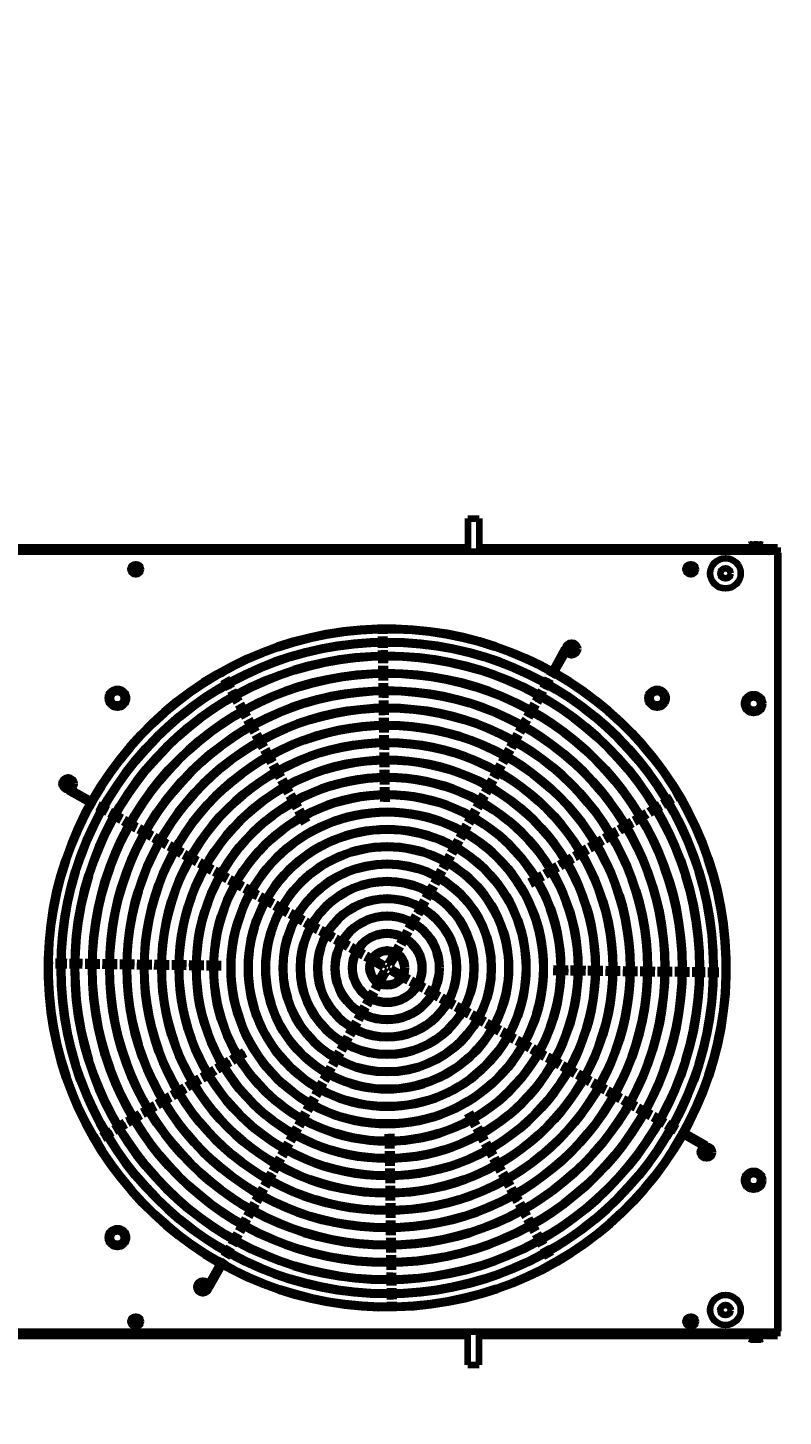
# Model space of a CAD drawing. Header units: millimetres. Extents: x 0 to 31017, y 0 to 21335.
# Drawn here: x 7132.3 to 7219.4, y 19923.2 to 20083.4 of the extents above; entities that cross this region are included whole.
import ezdxf
from ezdxf import colors
from ezdxf.entities.mleader import LeaderData, LeaderLine
from ezdxf.enums import TextEntityAlignment as Align
from ezdxf.math import Vec2, Vec3

# ---------------------------------------------------------------- set-up
doc = ezdxf.new("R2010")
doc.units = ezdxf.units.MM
doc.styles.get("Standard").update_dxf_attribs({"font": 'arial.ttf'})

# ---------------------------------------------------------------- blocks, each defined once
blk = doc.blocks.new('機組圖彩色')
at = {"color": 251, "lineweight": 200, "true_color": 0x636466}
for p, q in [((91697.06, 2376.05), (91698.36, 2376.05)), ((91697.06, 2376.05), (91697.06, 2372.23)), ((91698.36, 2376.05), (91698.36, 2372.23)), ((91729.51, 2373), (91729.51, 2372.52)), ((91729.7, 2373.07), (91730.83, 2373.07)), ((91729.89, 2373), (91729.89, 2372.52)), ((91730.64, 2373), (91730.64, 2372.52)), ((91731.01, 2373), (91731.01, 2372.52)), ((91732.76, 2372.2), (91552.76, 2372.2)), ((91732.64, 2372.2), (91552.88, 2372.2)), ((91729.38, 2372.23), (91556.16, 2372.23)), ((91697.06, 2372.73), (91588.46, 2372.73)), ((91729.53, 2372.73), (91698.36, 2372.73)), ((91729.36, 2372.2), (91729.36, 2372.52)), ((91729.36, 2372.52), (91731.16, 2372.52)), ((91731.16, 2372.36), (91729.36, 2372.36)), ((91731.16, 2372.2), (91729.36, 2372.2)), ((91730.1, 2372.36), (91730.26, 2372.52)), ((91730.26, 2372.36), (91730.42, 2372.52)), ((91732.76, 2372.73), (91731.03, 2372.73)), ((91731.16, 2372.52), (91731.16, 2372.2)), ((91731.76, 2372.23), (91731.18, 2372.23)), ((91731.76, 2372.23), (91731.79, 2372.2)), ((91732.76, 2372.73), (91732.76, 2372.2)), ((91732.76, 2368.7), (91732.76, 2372.2)), ((91732.88, 2372.1), (91732.76, 2372.1)), ((91732.76, 2282.32), (91732.76, 2372.08)), ((91732.88, 2282.3), (91732.88, 2372.1)), ((91687.06, 2362.75), (91687.05, 2363.15)), ((91687.46, 2362.75), (91687.45, 2363.15)), ((91687.07, 2361.95), (91687.06, 2362.45)), ((91687.08, 2361.15), (91687.07, 2361.65)), ((91687.47, 2361.95), (91687.46, 2362.45)), ((91687.48, 2361.15), (91687.47, 2361.65)), ((91687.09, 2360.35), (91687.08, 2360.85)), ((91687.1, 2359.35), (91687.09, 2360.05)), ((91687.11, 2359.35), (91687.1, 2360.05)), ((91687.49, 2360.35), (91687.48, 2360.85)), ((91687.5, 2359.35), (91687.49, 2360.05)), ((91687.51, 2359.35), (91687.5, 2360.05)), ((91708.18, 2361.06), (91706.77, 2358.54)), ((91708.34, 2360.52), (91707.12, 2358.35)), ((91708.7, 2361.33), (91709.33, 2360.7)), ((91708.7, 2360.7), (91709.33, 2361.33)), ((91687.12, 2358.35), (91687.11, 2359.05)), ((91687.52, 2358.35), (91687.51, 2359.05)), ((91668.75, 2357.74), (91668.55, 2358.09)), ((91669.1, 2357.93), (91668.9, 2358.28)), ((91669.14, 2357.04), (91668.9, 2357.48)), ((91669.49, 2357.24), (91669.24, 2357.67)), ((91669.53, 2356.34), (91669.29, 2356.78)), ((91669.88, 2356.54), (91669.64, 2356.97)), ((91687.14, 2357.35), (91687.13, 2358.05)), ((91687.15, 2356.35), (91687.14, 2357.05)), ((91687.54, 2357.35), (91687.53, 2358.05)), ((91687.55, 2356.35), (91687.54, 2357.05)), ((91705.65, 2356.54), (91705.89, 2356.97)), ((91706, 2356.34), (91706.24, 2356.78)), ((91706.04, 2357.23), (91706.29, 2357.67)), ((91706.39, 2357.04), (91706.63, 2357.48)), ((91706.43, 2357.93), (91706.63, 2358.28)), ((91706.78, 2357.74), (91706.98, 2358.09)), ((91669.92, 2355.64), (91669.68, 2356.08)), ((91670.27, 2355.84), (91670.03, 2356.28)), ((91670.41, 2354.77), (91670.07, 2355.38)), ((91670.76, 2354.97), (91670.42, 2355.58)), ((91687.16, 2355.35), (91687.15, 2356.05)), ((91687.56, 2355.35), (91687.55, 2356.05)), ((91705.11, 2355.58), (91704.77, 2354.97)), ((91705.46, 2355.38), (91705.12, 2354.77)), ((91705.26, 2355.84), (91705.5, 2356.27)), ((91705.61, 2355.64), (91705.85, 2356.08)), ((91670.9, 2353.9), (91670.56, 2354.51)), ((91671.25, 2354.09), (91670.91, 2354.71)), ((91671.39, 2353.03), (91671.05, 2353.64)), ((91671.74, 2353.22), (91671.39, 2353.83)), ((91687.17, 2354.35), (91687.17, 2355.05)), ((91687.19, 2353.35), (91687.18, 2354.05)), ((91687.57, 2354.35), (91687.57, 2355.05)), ((91687.59, 2353.35), (91687.58, 2354.05)), ((91704.13, 2353.83), (91703.79, 2353.22)), ((91704.48, 2353.64), (91704.14, 2353.03)), ((91704.62, 2354.71), (91704.28, 2354.09)), ((91704.97, 2354.51), (91704.63, 2353.9)), ((91671.88, 2352.15), (91671.53, 2352.76)), ((91672.23, 2352.35), (91671.88, 2352.96)), ((91672.71, 2351.48), (91672.37, 2352.09)), ((91687.2, 2352.35), (91687.19, 2353.05)), ((91687.21, 2351.35), (91687.2, 2352.05)), ((91687.6, 2352.35), (91687.59, 2353.05)), ((91687.61, 2351.35), (91687.6, 2352.05)), ((91703.16, 2352.09), (91702.81, 2351.48)), ((91703.65, 2352.96), (91703.3, 2352.35)), ((91703.99, 2352.76), (91703.65, 2352.15)), ((91672.37, 2351.28), (91672.02, 2351.89)), ((91672.85, 2350.41), (91672.51, 2351.02)), ((91673.2, 2350.6), (91672.86, 2351.22)), ((91673.69, 2349.73), (91673.35, 2350.34)), ((91687.23, 2350.35), (91687.22, 2351.05)), ((91687.63, 2350.35), (91687.62, 2351.05)), ((91702.18, 2350.34), (91701.84, 2349.73)), ((91702.67, 2351.22), (91702.33, 2350.6)), ((91703.02, 2351.02), (91702.67, 2350.41)), ((91703.51, 2351.89), (91703.16, 2351.28)), ((91673.34, 2349.54), (91673, 2350.15)), ((91673.83, 2348.66), (91673.49, 2349.28)), ((91674.18, 2348.86), (91673.84, 2349.47)), ((91687.24, 2349.35), (91687.23, 2350.05)), ((91687.25, 2348.35), (91687.24, 2349.05)), ((91687.64, 2349.35), (91687.63, 2350.05)), ((91687.65, 2348.35), (91687.64, 2349.05)), ((91701.69, 2349.47), (91701.35, 2348.86)), ((91702.04, 2349.28), (91701.7, 2348.66)), ((91702.53, 2350.15), (91702.19, 2349.54)), ((91674.32, 2347.79), (91673.98, 2348.4)), ((91674.67, 2347.99), (91674.33, 2348.6)), ((91674.81, 2346.92), (91674.47, 2347.53)), ((91675.16, 2347.12), (91674.82, 2347.73)), ((91687.26, 2347.35), (91687.26, 2348.05)), ((91687.66, 2347.35), (91687.66, 2348.05)), ((91700.71, 2347.73), (91700.37, 2347.12)), ((91701.06, 2347.53), (91700.72, 2346.92)), ((91701.2, 2348.6), (91700.86, 2347.99)), ((91701.55, 2348.4), (91701.21, 2347.79)), ((91650.64, 2345.14), (91651.27, 2345.77)), ((91651.27, 2345.14), (91650.64, 2345.77)), ((91675.3, 2346.05), (91674.96, 2346.66)), ((91675.65, 2346.24), (91675.31, 2346.85)), ((91675.79, 2345.17), (91675.44, 2345.79)), ((91676.14, 2345.37), (91675.79, 2345.98)), ((91687.28, 2346.35), (91687.27, 2347.05)), ((91687.29, 2345.35), (91687.28, 2346.05)), ((91687.68, 2346.35), (91687.67, 2347.05)), ((91687.69, 2345.35), (91687.68, 2346.05)), ((91699.74, 2345.98), (91699.39, 2345.37)), ((91700.08, 2345.79), (91699.74, 2345.17)), ((91700.22, 2346.85), (91699.88, 2346.24)), ((91700.57, 2346.66), (91700.23, 2346.05)), ((91650.91, 2344.62), (91653.42, 2343.21)), ((91651.44, 2344.78), (91653.62, 2343.56)), ((91676.28, 2344.3), (91675.93, 2344.91)), ((91676.62, 2344.5), (91676.28, 2345.11)), ((91676.76, 2343.43), (91676.42, 2344.04)), ((91677.11, 2343.63), (91676.77, 2344.24)), ((91687.3, 2344.35), (91687.29, 2345.05)), ((91687.32, 2343.35), (91687.31, 2344.05)), ((91687.7, 2344.35), (91687.69, 2345.05)), ((91687.72, 2343.35), (91687.71, 2344.05)), ((91698.76, 2344.24), (91698.42, 2343.63)), ((91699.11, 2344.04), (91698.76, 2343.43)), ((91699.25, 2345.11), (91698.9, 2344.5)), ((91699.6, 2344.91), (91699.25, 2344.3)), ((91720.11, 2343.67), (91720.54, 2343.93)), ((91720.79, 2344.08), (91721.14, 2344.29)), ((91721, 2343.74), (91721.34, 2343.94)), ((91654.04, 2342.87), (91653.69, 2343.07)), ((91654.23, 2343.22), (91653.88, 2343.42)), ((91654.73, 2342.48), (91654.3, 2342.73)), ((91654.93, 2342.83), (91654.49, 2343.07)), ((91655.43, 2342.09), (91655, 2342.33)), ((91655.63, 2342.44), (91655.19, 2342.68)), ((91677.25, 2342.56), (91676.91, 2343.17)), ((91677.6, 2342.75), (91677.26, 2343.36)), ((91678.09, 2341.88), (91677.75, 2342.49)), ((91697.78, 2342.49), (91697.44, 2341.88)), ((91698.27, 2343.36), (91697.93, 2342.75)), ((91698.62, 2343.17), (91698.28, 2342.56)), ((91717.87, 2342.34), (91718.47, 2342.7)), ((91718.08, 2342), (91718.68, 2342.36)), ((91718.73, 2342.86), (91719.16, 2343.11)), ((91718.94, 2342.51), (91719.37, 2342.77)), ((91719.42, 2343.26), (91719.85, 2343.52)), ((91719.62, 2342.92), (91720.05, 2343.18)), ((91720.31, 2343.33), (91720.74, 2343.59)), ((91656.13, 2341.7), (91655.69, 2341.94)), ((91656.33, 2342.05), (91655.89, 2342.29)), ((91656.39, 2341.55), (91657, 2341.21)), ((91656.59, 2341.9), (91657.2, 2341.56)), ((91657.26, 2341.06), (91657.87, 2340.72)), ((91657.46, 2341.41), (91658.07, 2341.07)), ((91658.33, 2340.92), (91658.94, 2340.58)), ((91677.74, 2341.68), (91677.4, 2342.3)), ((91678.23, 2340.81), (91677.89, 2341.42)), ((91678.58, 2341.01), (91678.24, 2341.62)), ((91696.8, 2340.75), (91696.46, 2340.14)), ((91697.29, 2341.62), (91696.95, 2341.01)), ((91697.64, 2341.42), (91697.3, 2340.81)), ((91698.13, 2342.3), (91697.79, 2341.68)), ((91715.29, 2340.81), (91715.9, 2341.17)), ((91715.5, 2340.47), (91716.1, 2340.82)), ((91716.15, 2341.32), (91716.76, 2341.68)), ((91716.36, 2340.98), (91716.96, 2341.33)), ((91717.01, 2341.83), (91717.61, 2342.19)), ((91717.22, 2341.49), (91717.82, 2341.85)), ((91658.14, 2340.57), (91658.75, 2340.23)), ((91659.01, 2340.08), (91659.62, 2339.74)), ((91659.2, 2340.43), (91659.81, 2340.09)), ((91659.88, 2339.6), (91660.49, 2339.25)), ((91660.08, 2339.95), (91660.69, 2339.6)), ((91660.75, 2339.11), (91661.36, 2338.77)), ((91660.95, 2339.46), (91661.56, 2339.11)), ((91696.31, 2339.87), (91695.97, 2339.26)), ((91696.66, 2339.68), (91696.32, 2339.07)), ((91697.15, 2340.55), (91696.81, 2339.94)), ((91711.86, 2338.76), (91712.46, 2339.12)), ((91712.72, 2339.28), (91713.32, 2339.63)), ((91712.92, 2338.93), (91713.52, 2339.29)), ((91713.58, 2339.79), (91714.18, 2340.15)), ((91713.78, 2339.44), (91714.38, 2339.8)), ((91714.43, 2340.3), (91715.04, 2340.66)), ((91714.64, 2339.95), (91715.24, 2340.31)), ((91661.63, 2338.62), (91662.24, 2338.28)), ((91661.82, 2338.97), (91662.43, 2338.63)), ((91662.5, 2338.13), (91663.11, 2337.79)), ((91662.69, 2338.48), (91663.3, 2338.14)), ((91663.37, 2337.64), (91663.98, 2337.3)), ((91663.57, 2337.99), (91664.18, 2337.65)), ((91664.44, 2337.5), (91665.05, 2337.16)), ((91695.34, 2338.13), (91694.99, 2337.52)), ((91695.68, 2337.93), (91695.34, 2337.32)), ((91695.82, 2339), (91695.48, 2338.39)), ((91696.17, 2338.81), (91695.83, 2338.19)), ((91709.28, 2337.23), (91709.88, 2337.59)), ((91710.14, 2337.74), (91710.74, 2338.1)), ((91710.34, 2337.4), (91710.94, 2337.76)), ((91711, 2338.25), (91711.6, 2338.61)), ((91711.2, 2337.91), (91711.8, 2338.27)), ((91712.06, 2338.42), (91712.66, 2338.78)), ((91664.24, 2337.15), (91664.85, 2336.81)), ((91665.12, 2336.66), (91665.73, 2336.32)), ((91665.31, 2337.01), (91665.92, 2336.67)), ((91665.99, 2336.17), (91666.6, 2335.83)), ((91666.18, 2336.52), (91666.79, 2336.18)), ((91667.06, 2336.03), (91667.67, 2335.69)), ((91694.36, 2336.38), (91694.02, 2335.77)), ((91694.71, 2336.19), (91694.37, 2335.58)), ((91694.85, 2337.26), (91694.51, 2336.65)), ((91695.2, 2337.06), (91694.85, 2336.45)), ((91706.7, 2335.7), (91707.3, 2336.06)), ((91707.56, 2336.21), (91708.16, 2336.57)), ((91707.76, 2335.87), (91708.36, 2336.22)), ((91708.42, 2336.72), (91709.02, 2337.08)), ((91708.62, 2336.38), (91709.22, 2336.73)), ((91709.48, 2336.89), (91710.08, 2337.25)), ((91666.86, 2335.69), (91667.47, 2335.34)), ((91667.73, 2335.2), (91668.34, 2334.86)), ((91667.93, 2335.55), (91668.54, 2335.2)), ((91668.61, 2334.71), (91669.22, 2334.37)), ((91668.8, 2335.06), (91669.41, 2334.72)), ((91669.67, 2334.57), (91670.28, 2334.23)), ((91693.38, 2334.64), (91693.04, 2334.03)), ((91693.73, 2334.44), (91693.39, 2333.83)), ((91693.87, 2335.51), (91693.53, 2334.9)), ((91694.22, 2335.32), (91693.88, 2334.7)), ((91704.12, 2334.16), (91704.72, 2334.52)), ((91704.98, 2334.68), (91705.58, 2335.03)), ((91705.18, 2334.33), (91705.79, 2334.69)), ((91705.84, 2335.19), (91706.44, 2335.54)), ((91706.04, 2334.84), (91706.65, 2335.2)), ((91706.9, 2335.35), (91707.51, 2335.71)), ((91669.48, 2334.22), (91670.09, 2333.88)), ((91670.35, 2333.73), (91670.96, 2333.39)), ((91670.55, 2334.08), (91671.16, 2333.74)), ((91671.22, 2333.24), (91671.83, 2332.9)), ((91671.42, 2333.59), (91672.03, 2333.25)), ((91672.09, 2332.75), (91672.71, 2332.41)), ((91672.29, 2333.1), (91672.9, 2332.76)), ((91692.4, 2332.89), (91692.06, 2332.28)), ((91692.75, 2332.7), (91692.41, 2332.09)), ((91692.89, 2333.77), (91692.55, 2333.16)), ((91693.24, 2333.57), (91692.9, 2332.96)), ((91704.32, 2333.82), (91704.93, 2334.18)), ((91672.97, 2332.26), (91673.58, 2331.92)), ((91673.16, 2332.61), (91673.77, 2332.27)), ((91673.84, 2331.78), (91674.45, 2331.43)), ((91674.04, 2332.12), (91674.65, 2331.78)), ((91674.71, 2331.29), (91675.32, 2330.94)), ((91674.91, 2331.64), (91675.52, 2331.29)), ((91675.78, 2331.15), (91676.39, 2330.8)), ((91691.43, 2331.15), (91691.08, 2330.54)), ((91691.91, 2332.02), (91691.57, 2331.41)), ((91692.26, 2331.83), (91691.92, 2331.21)), ((91675.58, 2330.8), (91676.2, 2330.46)), ((91676.46, 2330.31), (91677.07, 2329.97)), ((91676.65, 2330.66), (91677.26, 2330.32)), ((91677.33, 2329.82), (91677.94, 2329.48)), ((91677.53, 2330.17), (91678.14, 2329.83)), ((91678.4, 2329.68), (91679.01, 2329.34)), ((91690.94, 2330.28), (91690.59, 2329.66)), ((91691.29, 2330.08), (91690.94, 2329.47)), ((91691.77, 2330.95), (91691.43, 2330.34)), ((91678.2, 2329.33), (91678.81, 2328.99)), ((91679.08, 2328.84), (91679.69, 2328.5)), ((91679.27, 2329.19), (91679.88, 2328.85)), ((91679.95, 2328.35), (91680.56, 2328.01)), ((91680.14, 2328.7), (91680.75, 2328.36)), ((91681.02, 2328.21), (91681.63, 2327.87)), ((91689.96, 2328.53), (91689.62, 2327.92)), ((91690.31, 2328.33), (91689.96, 2327.72)), ((91690.45, 2329.4), (91690.11, 2328.79)), ((91690.8, 2329.21), (91690.45, 2328.6)), ((91680.82, 2327.87), (91681.43, 2327.52)), ((91681.69, 2327.38), (91682.3, 2327.03)), ((91681.89, 2327.73), (91682.5, 2327.38)), ((91682.57, 2326.89), (91683.18, 2326.54)), ((91682.76, 2327.24), (91683.37, 2326.89)), ((91683.44, 2326.4), (91684.05, 2326.06)), ((91683.63, 2326.75), (91684.25, 2326.4)), ((91688.98, 2326.78), (91688.64, 2326.17)), ((91689.33, 2326.59), (91688.99, 2325.97)), ((91689.47, 2327.66), (91689.13, 2327.04)), ((91689.82, 2327.46), (91689.48, 2326.85)), ((91649.22, 2324.9), (91648.82, 2324.91)), ((91650.02, 2324.89), (91649.52, 2324.9)), ((91650.82, 2324.88), (91650.32, 2324.89)), ((91651.62, 2324.87), (91651.12, 2324.88)), ((91652.62, 2324.86), (91651.92, 2324.87)), ((91653.62, 2324.85), (91652.92, 2324.86)), ((91654.62, 2324.83), (91653.92, 2324.84)), ((91655.62, 2324.82), (91654.92, 2324.83)), ((91656.62, 2324.81), (91655.92, 2324.82)), ((91657.62, 2324.79), (91656.92, 2324.8)), ((91658.62, 2324.78), (91657.92, 2324.79)), ((91659.62, 2324.77), (91658.92, 2324.78)), ((91660.62, 2324.76), (91659.92, 2324.76)), ((91661.62, 2324.74), (91660.92, 2324.75)), ((91662.62, 2324.73), (91661.92, 2324.74)), ((91663.62, 2324.72), (91662.92, 2324.73)), ((91664.62, 2324.7), (91663.92, 2324.71)), ((91665.62, 2324.69), (91664.92, 2324.7)), ((91666.62, 2324.68), (91665.92, 2324.69)), ((91684.31, 2325.91), (91684.92, 2325.57)), ((91684.51, 2326.26), (91685.12, 2325.92)), ((91685.19, 2325.42), (91685.8, 2325.08)), ((91685.38, 2325.77), (91685.99, 2325.42)), ((91686.06, 2324.93), (91687.27, 2324.25)), ((91686.26, 2325.28), (91687.46, 2324.6)), ((91688.49, 2325.91), (91687.81, 2324.7)), ((91688.16, 2324.51), (91687.81, 2324.7)), ((91688.84, 2325.71), (91688.16, 2324.51)), ((91649.22, 2324.5), (91648.82, 2324.51)), ((91650.02, 2324.49), (91649.52, 2324.5)), ((91650.82, 2324.48), (91650.32, 2324.49)), ((91651.62, 2324.47), (91651.12, 2324.48)), ((91652.62, 2324.46), (91651.92, 2324.47)), ((91653.62, 2324.45), (91652.92, 2324.46)), ((91654.62, 2324.43), (91653.92, 2324.44)), ((91655.62, 2324.42), (91654.92, 2324.43)), ((91656.62, 2324.41), (91655.92, 2324.42)), ((91657.62, 2324.39), (91656.92, 2324.4)), ((91658.61, 2324.38), (91657.91, 2324.39)), ((91659.61, 2324.37), (91658.91, 2324.38)), ((91660.61, 2324.36), (91659.91, 2324.36)), ((91661.61, 2324.34), (91660.91, 2324.35)), ((91662.61, 2324.33), (91661.91, 2324.34)), ((91663.61, 2324.32), (91662.91, 2324.33)), ((91664.61, 2324.3), (91663.91, 2324.31)), ((91665.61, 2324.29), (91664.91, 2324.3)), ((91666.61, 2324.28), (91665.91, 2324.29)), ((91667.61, 2324.26), (91666.91, 2324.27)), ((91667.62, 2324.66), (91666.92, 2324.67)), ((91668.61, 2324.25), (91667.91, 2324.26)), ((91668.62, 2324.65), (91667.92, 2324.66)), ((91686.69, 2322.7), (91687.37, 2323.9)), ((91687.04, 2322.5), (91687.71, 2323.71)), ((91687.46, 2324.6), (91687.27, 2324.25)), ((91687.37, 2323.9), (91687.71, 2323.71)), ((91688.07, 2323.81), (91688.26, 2324.15)), ((91689.27, 2323.13), (91688.07, 2323.81)), ((91689.47, 2323.48), (91688.26, 2324.15)), ((91690.34, 2322.99), (91689.73, 2323.33)), ((91706.91, 2324.16), (91707.61, 2324.15)), ((91706.91, 2323.76), (91707.61, 2323.75)), ((91707.91, 2324.14), (91708.61, 2324.13)), ((91707.91, 2323.74), (91708.61, 2323.73)), ((91708.91, 2324.13), (91709.61, 2324.12)), ((91708.91, 2323.73), (91709.61, 2323.72)), ((91709.91, 2324.12), (91710.61, 2324.11)), ((91709.91, 2323.72), (91710.61, 2323.71)), ((91710.91, 2324.1), (91711.61, 2324.1)), ((91710.91, 2323.7), (91711.61, 2323.7)), ((91711.91, 2324.09), (91712.61, 2324.08)), ((91711.91, 2323.69), (91712.61, 2323.68)), ((91712.91, 2324.08), (91713.61, 2324.07)), ((91712.91, 2323.68), (91713.61, 2323.67)), ((91713.91, 2324.07), (91714.61, 2324.06)), ((91713.91, 2323.67), (91714.61, 2323.66)), ((91714.91, 2324.05), (91715.61, 2324.04)), ((91714.91, 2323.65), (91715.61, 2323.64)), ((91715.91, 2324.04), (91716.61, 2324.03)), ((91715.91, 2323.64), (91716.61, 2323.63)), ((91716.91, 2324.03), (91717.61, 2324.02)), ((91716.91, 2323.63), (91717.61, 2323.62)), ((91717.91, 2324.01), (91718.61, 2324)), ((91717.91, 2323.61), (91718.61, 2323.6)), ((91718.91, 2324), (91719.61, 2323.99)), ((91718.91, 2323.6), (91719.61, 2323.59)), ((91719.91, 2323.99), (91720.61, 2323.98)), ((91719.91, 2323.59), (91720.61, 2323.58)), ((91720.91, 2323.98), (91721.61, 2323.97)), ((91720.91, 2323.58), (91721.61, 2323.57)), ((91721.91, 2323.96), (91722.61, 2323.95)), ((91721.91, 2323.56), (91722.61, 2323.55)), ((91722.91, 2323.95), (91723.61, 2323.94)), ((91722.91, 2323.55), (91723.61, 2323.54)), ((91723.91, 2323.93), (91724.41, 2323.93)), ((91723.91, 2323.53), (91724.41, 2323.53)), ((91724.71, 2323.92), (91725.21, 2323.92)), ((91724.71, 2323.52), (91725.21, 2323.52)), ((91725.51, 2323.91), (91726.01, 2323.91)), ((91725.51, 2323.51), (91726.01, 2323.51)), ((91726.31, 2323.9), (91726.71, 2323.9)), ((91726.31, 2323.5), (91726.71, 2323.5)), ((91685.71, 2320.95), (91686.05, 2321.56)), ((91686.2, 2321.82), (91686.54, 2322.43)), ((91686.55, 2321.63), (91686.89, 2322.24)), ((91690.15, 2322.64), (91689.53, 2322.98)), ((91691.02, 2322.15), (91690.41, 2322.49)), ((91691.22, 2322.5), (91690.6, 2322.84)), ((91691.89, 2321.66), (91691.28, 2322)), ((91692.09, 2322.01), (91691.48, 2322.35)), ((91692.77, 2321.17), (91692.16, 2321.51)), ((91692.96, 2321.52), (91692.35, 2321.86)), ((91685.22, 2320.07), (91685.56, 2320.69)), ((91685.57, 2319.88), (91685.91, 2320.49)), ((91686.06, 2320.75), (91686.4, 2321.36)), ((91693.64, 2320.68), (91693.03, 2321.03)), ((91693.84, 2321.03), (91693.22, 2321.37)), ((91694.51, 2320.19), (91693.9, 2320.54)), ((91694.71, 2320.54), (91694.1, 2320.89)), ((91695.39, 2319.71), (91694.77, 2320.05)), ((91695.58, 2320.05), (91694.97, 2320.4)), ((91696.45, 2319.57), (91695.84, 2319.91)), ((91684.24, 2318.33), (91684.59, 2318.94)), ((91684.59, 2318.13), (91684.93, 2318.74)), ((91684.73, 2319.2), (91685.07, 2319.81)), ((91685.08, 2319.01), (91685.42, 2319.62)), ((91696.26, 2319.22), (91695.65, 2319.56)), ((91697.13, 2318.73), (91696.52, 2319.07)), ((91697.33, 2319.08), (91696.72, 2319.42)), ((91698, 2318.24), (91697.39, 2318.58)), ((91698.2, 2318.59), (91697.59, 2318.93)), ((91699.07, 2318.1), (91698.46, 2318.44)), ((91683.27, 2316.58), (91683.61, 2317.19)), ((91683.61, 2316.39), (91683.96, 2317)), ((91683.75, 2317.46), (91684.1, 2318.07)), ((91684.1, 2317.26), (91684.45, 2317.87)), ((91698.88, 2317.75), (91698.27, 2318.09)), ((91699.75, 2317.26), (91699.14, 2317.6)), ((91699.94, 2317.61), (91699.33, 2317.95)), ((91700.62, 2316.77), (91700.01, 2317.11)), ((91700.82, 2317.12), (91700.21, 2317.46)), ((91701.69, 2316.63), (91701.08, 2316.97)), ((91682.29, 2314.84), (91682.63, 2315.45)), ((91682.64, 2314.64), (91682.98, 2315.25)), ((91682.78, 2315.71), (91683.12, 2316.32)), ((91683.13, 2315.51), (91683.47, 2316.13)), ((91701.49, 2316.28), (91700.88, 2316.63)), ((91702.37, 2315.79), (91701.76, 2316.14)), ((91702.56, 2316.14), (91701.95, 2316.49)), ((91703.24, 2315.31), (91702.63, 2315.65)), ((91703.43, 2315.65), (91702.82, 2316)), ((91704.11, 2314.82), (91703.5, 2315.16)), ((91704.31, 2315.17), (91703.7, 2315.51)), ((91669.48, 2313.57), (91668.88, 2313.21)), ((91670.34, 2314.08), (91669.74, 2313.72)), ((91670.55, 2313.73), (91669.95, 2313.37)), ((91671.2, 2314.59), (91670.6, 2314.23)), ((91671.41, 2314.24), (91670.81, 2313.89)), ((91681.31, 2313.09), (91681.65, 2313.7)), ((91681.66, 2312.9), (91682, 2313.51)), ((91681.8, 2313.97), (91682.14, 2314.58)), ((91682.15, 2313.77), (91682.49, 2314.38)), ((91704.98, 2314.33), (91704.37, 2314.67)), ((91705.18, 2314.68), (91704.57, 2315.02)), ((91705.86, 2313.84), (91705.25, 2314.18)), ((91706.05, 2314.19), (91705.44, 2314.53)), ((91706.73, 2313.35), (91706.12, 2313.69)), ((91706.92, 2313.7), (91706.31, 2314.04)), ((91707.8, 2313.21), (91707.19, 2313.55)), ((91666.91, 2312.03), (91666.3, 2311.67)), ((91667.77, 2312.54), (91667.16, 2312.19)), ((91667.97, 2312.2), (91667.37, 2311.84)), ((91668.63, 2313.05), (91668.02, 2312.7)), ((91668.83, 2312.71), (91668.23, 2312.35)), ((91669.69, 2313.22), (91669.09, 2312.86)), ((91680.33, 2311.35), (91680.67, 2311.96)), ((91680.82, 2312.22), (91681.16, 2312.83)), ((91681.17, 2312.02), (91681.51, 2312.64)), ((91707.6, 2312.86), (91706.99, 2313.2)), ((91708.47, 2312.37), (91707.86, 2312.72)), ((91708.67, 2312.72), (91708.06, 2313.06)), ((91709.35, 2311.88), (91708.73, 2312.23)), ((91709.54, 2312.23), (91708.93, 2312.58)), ((91710.41, 2311.74), (91709.8, 2312.09)), ((91664.33, 2310.5), (91663.73, 2310.14)), ((91665.19, 2311.01), (91664.59, 2310.65)), ((91665.39, 2310.67), (91664.79, 2310.31)), ((91666.05, 2311.52), (91665.45, 2311.16)), ((91666.25, 2311.18), (91665.65, 2310.82)), ((91667.11, 2311.69), (91666.51, 2311.33)), ((91679.84, 2310.48), (91680.19, 2311.09)), ((91680.19, 2310.28), (91680.53, 2310.89)), ((91680.68, 2311.15), (91681.02, 2311.76)), ((91710.22, 2311.4), (91709.61, 2311.74)), ((91711.09, 2310.91), (91710.48, 2311.25)), ((91711.29, 2311.26), (91710.68, 2311.6)), ((91711.96, 2310.42), (91711.35, 2310.76)), ((91712.16, 2310.77), (91711.55, 2311.11)), ((91712.84, 2309.93), (91712.22, 2310.27)), ((91713.03, 2310.28), (91712.42, 2310.62)), ((91661.75, 2308.96), (91661.15, 2308.61)), ((91662.61, 2309.48), (91662.01, 2309.12)), ((91662.81, 2309.13), (91662.21, 2308.77)), ((91663.47, 2309.99), (91662.87, 2309.63)), ((91663.67, 2309.64), (91663.07, 2309.29)), ((91664.53, 2310.15), (91663.93, 2309.8)), ((91678.87, 2308.73), (91679.21, 2309.34)), ((91679.22, 2308.53), (91679.56, 2309.15)), ((91679.36, 2309.6), (91679.7, 2310.21)), ((91679.7, 2309.41), (91680.05, 2310.02)), ((91713.71, 2309.44), (91713.1, 2309.78)), ((91713.9, 2309.79), (91713.29, 2310.13)), ((91714.58, 2308.95), (91713.97, 2309.29)), ((91714.78, 2309.3), (91714.17, 2309.64)), ((91715.45, 2308.46), (91714.84, 2308.81)), ((91715.65, 2308.81), (91715.04, 2309.15)), ((91716.52, 2308.32), (91715.91, 2308.67)), ((91659.17, 2307.43), (91658.57, 2307.07)), ((91659.38, 2307.09), (91658.77, 2306.73)), ((91660.03, 2307.94), (91659.43, 2307.58)), ((91660.23, 2307.6), (91659.63, 2307.24)), ((91660.89, 2308.45), (91660.29, 2308.1)), ((91661.09, 2308.11), (91660.49, 2307.75)), ((91661.95, 2308.62), (91661.35, 2308.26)), ((91677.89, 2306.99), (91678.23, 2307.6)), ((91678.24, 2306.79), (91678.58, 2307.4)), ((91678.38, 2307.86), (91678.72, 2308.47)), ((91678.73, 2307.66), (91679.07, 2308.27)), ((91696.95, 2307.4), (91697.29, 2306.79)), ((91697.3, 2307.6), (91697.64, 2306.99)), ((91716.33, 2307.97), (91715.71, 2308.32)), ((91717.2, 2307.49), (91716.59, 2307.83)), ((91717.39, 2307.83), (91716.78, 2308.18)), ((91718.07, 2307), (91717.46, 2307.34)), ((91718.27, 2307.35), (91717.65, 2307.69)), ((91719.14, 2306.86), (91718.53, 2307.2)), ((91655.9, 2305.49), (91655.47, 2305.23)), ((91656.59, 2305.9), (91656.16, 2305.64)), ((91656.8, 2305.56), (91656.37, 2305.3)), ((91657.45, 2306.41), (91656.85, 2306.05)), ((91657.66, 2306.07), (91657.05, 2305.71)), ((91658.31, 2306.92), (91657.71, 2306.56)), ((91658.52, 2306.58), (91657.91, 2306.22)), ((91676.91, 2305.24), (91677.25, 2305.85)), ((91677.26, 2305.04), (91677.6, 2305.66)), ((91677.4, 2306.11), (91677.74, 2306.72)), ((91677.75, 2305.92), (91678.09, 2306.53)), ((91697.44, 2306.53), (91697.78, 2305.92)), ((91697.79, 2306.72), (91698.13, 2306.11)), ((91697.93, 2305.66), (91698.27, 2305.04)), ((91698.28, 2305.85), (91698.62, 2305.24)), ((91718.94, 2306.51), (91718.33, 2306.85)), ((91719.2, 2306.36), (91719.64, 2306.12)), ((91719.4, 2306.71), (91719.84, 2306.46)), ((91719.9, 2305.97), (91720.34, 2305.72)), ((91720.1, 2306.32), (91720.53, 2306.07)), ((91720.6, 2305.58), (91721.04, 2305.33)), ((91720.79, 2305.93), (91721.23, 2305.68)), ((91721.49, 2305.54), (91721.84, 2305.34)), ((91654.53, 2304.67), (91654.18, 2304.47)), ((91654.73, 2304.33), (91654.39, 2304.12)), ((91655.22, 2305.08), (91654.79, 2304.83)), ((91655.42, 2304.74), (91654.99, 2304.48)), ((91656.11, 2305.15), (91655.68, 2304.89)), ((91675.93, 2303.5), (91676.28, 2304.11)), ((91676.28, 2303.3), (91676.62, 2303.91)), ((91676.42, 2304.37), (91676.76, 2304.98)), ((91676.77, 2304.17), (91677.11, 2304.78)), ((91687.81, 2305.05), (91687.82, 2304.35)), ((91687.83, 2304.05), (91687.83, 2303.35)), ((91688.21, 2305.06), (91688.22, 2304.36)), ((91688.23, 2304.06), (91688.23, 2303.36)), ((91698.42, 2304.78), (91698.76, 2304.17)), ((91698.76, 2304.98), (91699.11, 2304.37)), ((91698.9, 2303.91), (91699.25, 2303.3)), ((91699.25, 2304.11), (91699.6, 2303.5)), ((91721.3, 2305.19), (91721.65, 2304.99)), ((91724.08, 2303.63), (91721.91, 2304.85)), ((91724.62, 2303.78), (91722.1, 2305.2)), ((91674.96, 2301.75), (91675.3, 2302.36)), ((91675.44, 2302.62), (91675.79, 2303.23)), ((91675.79, 2302.43), (91676.14, 2303.04)), ((91687.84, 2303.05), (91687.85, 2302.35)), ((91688.24, 2303.06), (91688.25, 2302.36)), ((91699.39, 2303.04), (91699.74, 2302.43)), ((91699.74, 2303.23), (91700.08, 2302.62)), ((91700.23, 2302.36), (91700.57, 2301.75)), ((91724.89, 2303.27), (91724.26, 2302.63)), ((91724.26, 2303.27), (91724.89, 2302.63)), ((91674.47, 2300.88), (91674.81, 2301.49)), ((91674.82, 2300.68), (91675.16, 2301.29)), ((91675.31, 2301.55), (91675.65, 2302.17)), ((91687.85, 2302.05), (91687.86, 2301.35)), ((91687.86, 2301.05), (91687.87, 2300.35)), ((91688.25, 2302.06), (91688.26, 2301.36)), ((91688.26, 2301.06), (91688.27, 2300.36)), ((91699.88, 2302.17), (91700.22, 2301.55)), ((91700.37, 2301.29), (91700.71, 2300.68)), ((91700.72, 2301.49), (91701.06, 2300.88)), ((91673.49, 2299.13), (91673.83, 2299.74)), ((91673.84, 2298.94), (91674.18, 2299.55)), ((91673.98, 2300.01), (91674.32, 2300.62)), ((91674.33, 2299.81), (91674.67, 2300.42)), ((91687.88, 2300.05), (91687.89, 2299.35)), ((91687.89, 2299.05), (91687.9, 2298.35)), ((91688.28, 2300.06), (91688.29, 2299.36)), ((91688.29, 2299.06), (91688.3, 2298.36)), ((91700.86, 2300.42), (91701.2, 2299.81)), ((91701.21, 2300.62), (91701.55, 2300.01)), ((91701.35, 2299.55), (91701.69, 2298.94)), ((91701.7, 2299.74), (91702.04, 2299.13)), ((91672.51, 2297.39), (91672.85, 2298)), ((91672.86, 2297.19), (91673.2, 2297.8)), ((91673, 2298.26), (91673.34, 2298.87)), ((91673.35, 2298.07), (91673.69, 2298.68)), ((91687.9, 2298.05), (91687.91, 2297.35)), ((91688.3, 2298.06), (91688.31, 2297.36)), ((91701.84, 2298.68), (91702.18, 2298.07)), ((91702.19, 2298.87), (91702.53, 2298.26)), ((91702.33, 2297.8), (91702.67, 2297.19)), ((91702.67, 2298), (91703.02, 2297.39)), ((91671.53, 2295.64), (91671.88, 2296.25)), ((91671.88, 2295.45), (91672.23, 2296.06)), ((91672.02, 2296.52), (91672.37, 2297.13)), ((91672.37, 2296.32), (91672.71, 2296.93)), ((91687.92, 2297.05), (91687.92, 2296.35)), ((91687.93, 2296.05), (91687.94, 2295.35)), ((91688.32, 2297.06), (91688.32, 2296.36)), ((91688.33, 2296.06), (91688.34, 2295.36)), ((91702.81, 2296.93), (91703.16, 2296.32)), ((91703.16, 2297.13), (91703.51, 2296.52)), ((91703.3, 2296.06), (91703.65, 2295.45)), ((91703.65, 2296.25), (91703.99, 2295.64)), ((91670.56, 2293.9), (91670.9, 2294.51)), ((91670.91, 2293.7), (91671.25, 2294.31)), ((91671.05, 2294.77), (91671.39, 2295.38)), ((91671.39, 2294.58), (91671.74, 2295.19)), ((91687.94, 2295.05), (91687.95, 2294.35)), ((91688.34, 2295.06), (91688.35, 2294.36)), ((91703.79, 2295.19), (91704.13, 2294.58)), ((91704.14, 2295.38), (91704.48, 2294.77)), ((91704.28, 2294.31), (91704.62, 2293.7)), ((91704.63, 2294.51), (91704.97, 2293.9)), ((91669.92, 2292.77), (91669.68, 2292.33)), ((91670.07, 2293.03), (91670.41, 2293.64)), ((91670.42, 2292.83), (91670.76, 2293.44)), ((91687.95, 2294.05), (91687.96, 2293.35)), ((91687.97, 2293.05), (91687.98, 2292.35)), ((91688.35, 2294.06), (91688.36, 2293.36)), ((91688.37, 2293.06), (91688.38, 2292.36)), ((91704.77, 2293.44), (91705.11, 2292.83)), ((91705.12, 2293.64), (91705.46, 2293.03)), ((91705.61, 2292.76), (91705.85, 2292.33)), ((91669.14, 2291.37), (91668.89, 2290.93)), ((91669.49, 2291.17), (91669.24, 2290.74)), ((91669.53, 2292.07), (91669.28, 2291.63)), ((91669.88, 2291.87), (91669.63, 2291.44)), ((91670.27, 2292.57), (91670.02, 2292.13)), ((91687.98, 2292.05), (91687.99, 2291.35)), ((91687.99, 2291.05), (91688, 2290.35)), ((91688.38, 2292.06), (91688.39, 2291.36)), ((91688.39, 2291.06), (91688.4, 2290.36)), ((91705.26, 2292.57), (91705.5, 2292.13)), ((91705.65, 2291.87), (91705.89, 2291.43)), ((91706, 2292.07), (91706.24, 2291.63)), ((91706.04, 2291.17), (91706.28, 2290.74)), ((91706.39, 2291.37), (91706.63, 2290.93)), ((91667.19, 2287.88), (91668.41, 2290.06)), ((91667.34, 2287.35), (91668.76, 2289.86)), ((91668.75, 2290.67), (91668.55, 2290.32)), ((91669.1, 2290.48), (91668.9, 2290.13)), ((91688.01, 2290.05), (91688.02, 2289.35)), ((91688.41, 2290.06), (91688.42, 2289.36)), ((91706.43, 2290.47), (91706.63, 2290.13)), ((91706.78, 2290.67), (91706.98, 2290.32)), ((91688.02, 2289.06), (91688.03, 2288.36)), ((91688.04, 2288.06), (91688.04, 2287.56)), ((91688.42, 2289.06), (91688.43, 2288.36)), ((91688.44, 2288.06), (91688.44, 2287.56)), ((91666.83, 2287.08), (91666.19, 2287.71)), ((91666.83, 2287.71), (91666.19, 2287.08)), ((91688.05, 2287.26), (91688.06, 2286.76)), ((91688.05, 2287.26), (91688.06, 2286.76)), ((91688.06, 2286.46), (91688.06, 2286.2)), ((91688.06, 2286.46), (91688.07, 2285.96)), ((91688.45, 2287.26), (91688.45, 2286.76)), ((91688.45, 2287.26), (91688.45, 2286.76)), ((91688.46, 2286.46), (91688.46, 2286.2)), ((91688.46, 2286.46), (91688.47, 2285.96)), ((91688.07, 2285.66), (91688.07, 2285.26)), ((91688.47, 2285.66), (91688.47, 2285.26)), ((91732.76, 2282.2), (91732.76, 2285.7)), ((91732.76, 2282.2), (91552.76, 2282.2)), ((91732.64, 2282.2), (91552.88, 2282.2)), ((91697.06, 2281.73), (91588.46, 2281.73)), ((91697.06, 2278.41), (91697.06, 2282.2)), ((91698.36, 2278.41), (91698.36, 2282.2)), ((91729.51, 2281.73), (91698.36, 2281.73)), ((91729.36, 2282.2), (91729.36, 2281.88)), ((91731.16, 2282.2), (91729.36, 2282.2)), ((91731.16, 2282.04), (91729.36, 2282.04)), ((91729.36, 2281.88), (91731.16, 2281.88)), ((91729.51, 2281.4), (91729.51, 2281.88)), ((91729.89, 2281.4), (91729.89, 2281.88)), ((91730.1, 2282.04), (91730.26, 2281.88)), ((91730.26, 2282.04), (91730.42, 2281.88)), ((91730.64, 2281.4), (91730.64, 2281.88)), ((91731.01, 2281.4), (91731.01, 2281.88)), ((91732.76, 2281.73), (91731.01, 2281.73)), ((91731.16, 2281.88), (91731.16, 2282.2)), ((91732.76, 2282.42), (91732.88, 2282.42)), ((91732.76, 2281.73), (91732.76, 2282.3)), ((91732.76, 2282.3), (91732.88, 2282.3)), ((91729.7, 2281.33), (91730.83, 2281.33)), ((91697.06, 2278.41), (91698.36, 2278.41))]:
    blk.add_line(p, q, dxfattribs=at)
for points in [[(91658.53, 2370.6), (91658.3, 2370.2), (91658.53, 2369.81), (91658.99, 2369.81), (91659.22, 2370.2), (91658.99, 2370.6)], [(91722.53, 2370.6), (91722.3, 2370.2), (91722.53, 2369.81), (91722.99, 2369.81), (91723.22, 2370.2), (91722.99, 2370.6)], [(91656.16, 2356.17), (91655.67, 2355.32), (91656.16, 2354.47), (91657.14, 2354.47), (91657.63, 2355.32), (91657.14, 2356.17)], [(91719.73, 2355.81), (91718.88, 2356.3), (91718.03, 2355.81), (91718.03, 2354.83), (91718.88, 2354.34), (91719.73, 2354.83)], [(91729.52, 2355.55), (91729.03, 2354.7), (91729.52, 2353.86), (91730.5, 2353.86), (91730.99, 2354.7), (91730.5, 2355.55)], [(91729.52, 2300.55), (91729.03, 2299.7), (91729.52, 2298.86), (91730.5, 2298.86), (91730.99, 2299.7), (91730.5, 2300.55)], [(91655.8, 2292.6), (91656.65, 2292.11), (91657.5, 2292.6), (91657.5, 2293.58), (91656.65, 2294.07), (91655.8, 2293.58)], [(91658.53, 2283.8), (91658.3, 2283.4), (91658.53, 2283.01), (91658.99, 2283.01), (91659.22, 2283.4), (91658.99, 2283.8)], [(91722.53, 2283.8), (91722.3, 2283.4), (91722.53, 2283.01), (91722.99, 2283.01), (91723.22, 2283.4), (91722.99, 2283.8)]]:
    blk.add_lwpolyline(points, close=True, dxfattribs=at)
for centre, radius in [((91726.76, 2369.73), 1.75), ((91658.76, 2370.2), 0.6), ((91658.76, 2370.2), 0.345), ((91722.76, 2370.2), 0.6), ((91722.76, 2370.2), 0.345), ((91726.76, 2369.73), 0.6), ((91687.76, 2324.2), 37.75), ((91687.76, 2324.2), 37.45), ((91709.02, 2361.01), 0.75), ((91687.76, 2324.2), 36.15), ((91687.76, 2324.2), 35.85), ((91687.76, 2324.2), 34.15), ((91687.76, 2324.2), 33.85), ((91656.65, 2355.32), 1.1), ((91687.76, 2324.2), 32.15), ((91687.76, 2324.2), 31.85), ((91656.65, 2355.32), 0.735), ((91718.88, 2355.32), 1.1), ((91718.88, 2355.32), 0.735), ((91730.01, 2354.7), 1.1), ((91730.01, 2354.7), 0.735), ((91687.76, 2324.2), 30.15), ((91687.76, 2324.2), 29.85), ((91687.76, 2324.2), 28.15), ((91687.76, 2324.2), 27.85), ((91687.76, 2324.2), 26.15), ((91687.76, 2324.2), 25.85), ((91687.76, 2324.2), 24.15), ((91687.76, 2324.2), 23.85), ((91650.96, 2345.46), 0.75), ((91687.76, 2324.2), 22.15), ((91687.76, 2324.2), 21.85), ((91687.76, 2324.2), 20.15), ((91687.76, 2324.2), 19.85), ((91687.76, 2324.2), 18.15), ((91687.76, 2324.2), 17.85), ((91687.76, 2324.2), 16.15), ((91687.76, 2324.2), 15.85), ((91687.76, 2324.2), 14.15), ((91687.76, 2324.2), 13.85), ((91687.76, 2324.2), 12.15), ((91687.76, 2324.2), 11.85), ((91687.76, 2324.2), 10.15), ((91687.76, 2324.2), 9.85), ((91687.76, 2324.2), 8.15), ((91687.76, 2324.2), 7.85), ((91687.76, 2324.2), 6.15), ((91687.76, 2324.2), 5.85), ((91687.76, 2324.2), 4.15), ((91687.76, 2324.2), 3.85), ((91687.76, 2324.2), 2.15), ((91687.76, 2324.2), 1.85), ((91724.57, 2302.95), 0.75), ((91730.01, 2299.7), 1.1), ((91730.01, 2299.7), 0.735), ((91656.65, 2293.09), 1.1), ((91656.65, 2293.09), 0.735), ((91666.51, 2287.39), 0.75), ((91726.76, 2284.73), 1.75), ((91726.76, 2284.73), 0.6), ((91658.76, 2283.4), 0.6), ((91658.76, 2283.4), 0.345), ((91722.76, 2283.4), 0.6), ((91722.76, 2283.4), 0.345)]:
    blk.add_circle(centre, radius, dxfattribs=at)
for centre, radius, start, end in [((91729.7, 2372.79), 0.286, 49.0554, 130.9446), ((91730.26, 2372.03), 1.04, 68.853, 111.147), ((91730.83, 2372.79), 0.286, 49.0554, 130.9446), ((91687.76, 2324.2), 39.25, 271.5568, 271.5458), ((91687.76, 2324.2), 38.95, 271.572, 271.5714), ((91729.7, 2281.62), 0.286, 229.0554, 310.9446), ((91730.26, 2282.37), 1.04, 248.853, 291.147), ((91730.83, 2281.62), 0.286, 229.0554, 310.9446)]:
    blk.add_arc(centre, radius, start, end, dxfattribs=at)
blk = doc.blocks.new('_DetailCallout')
at = {"color": 0, "linetype": 'ByBlock', "lineweight": -2, "transparency": 16777216}
blk.add_line((8, 0), (-8, 0), dxfattribs=at)
blk.add_circle((0, 0), 8, dxfattribs=at)
at = {"color": 0, "transparency": 16777216}
for tag, p in [('視圖號碼', (0, 1)), ('圖紙號碼', (0, -6))]:
    blk.add_attdef(tag, text='', height=3, dxfattribs=at).set_placement(p, align=Align.CENTER)

msp = doc.modelspace()

# ---------------------------------------------------------------- block references
at = {"color": 251, "lineweight": 200, "true_color": 0x636466}
msp.add_blockref('機組圖彩色', (-84514.05, 17650.74), dxfattribs=at)

# ---------------------------------------------------------------- leaders
at = {"color": 175, "true_color": 0x4554a5}
ml = msp.add_multileader_block('Standard', dxfattribs=at)
ml.set_content('_DetailCallout', color=(69, 84, 165), scale=15)
ml.set_attribute('視圖號碼', '冷凍庫', width=0)
ml.set_attribute('圖紙號碼', 'B機', width=0)
ml.set_leader_properties()
ml.build(insert=Vec2(0, 0))
ml.multileader.update_dxf_attribs({"leader_type": 0})
ctx = ml.context
ctx.base_point, ctx.plane_origin = Vec3(7638.95, 20123.64), Vec3(7758.95, 20123.64)
notes = []
notes.append((ctx, [(0, (0, 0, 0), (0, 0), (1, 0), 1, [])]))
ctx.block.insert = Vec3(7758.95, 20123.64)
ml = msp.add_multileader_block('Standard', dxfattribs=at)
ml.set_content('_DetailCallout', color=(69, 84, 165), scale=15)
ml.set_attribute('視圖號碼', '冷凍庫', width=0)
ml.set_attribute('圖紙號碼', 'C機', width=0)
ml.set_leader_properties()
ml.build(insert=Vec2(0, 0))
ml.multileader.update_dxf_attribs({"leader_type": 0})
ctx = ml.context
ctx.base_point, ctx.plane_origin = Vec3(8059.19, 20123.64), Vec3(8179.19, 20123.64)
notes.append((ctx, [(0, (0, 0, 0), (0, 0), (1, 0), 1, [])]))
ctx.block.insert = Vec3(8179.19, 20123.64)
ml = msp.add_multileader_block('Standard', dxfattribs=at)
ml.set_content('_DetailCallout', color=(69, 84, 165), scale=15)
ml.set_attribute('視圖號碼', '冷凍庫', width=0)
ml.set_attribute('圖紙號碼', 'D機', width=0)
ml.set_leader_properties()
ml.build(insert=Vec2(0, 0))
ml.multileader.update_dxf_attribs({"leader_type": 0})
ctx = ml.context
ctx.base_point, ctx.plane_origin = Vec3(8479.43, 20123.64), Vec3(8599.43, 20123.64)
notes.append((ctx, [(0, (0, 0, 0), (0, 0), (1, 0), 1, [])]))
ctx.block.insert = Vec3(8599.43, 20123.64)
ml = msp.add_multileader_block('Standard', dxfattribs=at)
ml.set_content('_DetailCallout', color=(69, 84, 165), scale=15)
ml.set_attribute('視圖號碼', '冷凍庫', width=0)
ml.set_attribute('圖紙號碼', 'E機', width=0)
ml.set_leader_properties()
ml.build(insert=Vec2(0, 0))
ml.multileader.update_dxf_attribs({"leader_type": 0})
ctx = ml.context
ctx.base_point, ctx.plane_origin = Vec3(8899.67, 20123.64), Vec3(9019.67, 20123.64)
notes.append((ctx, [(0, (0, 0, 0), (0, 0), (1, 0), 1, [])]))
ctx.block.insert = Vec3(9019.67, 20123.64)
ml = msp.add_multileader_block('Standard', dxfattribs=at)
ml.set_content('_DetailCallout', color=(69, 84, 165), scale=15)
ml.set_attribute('視圖號碼', '冷凍庫', width=0)
ml.set_attribute('圖紙號碼', 'A機', width=0)
ml.set_leader_properties()
ml.build(insert=Vec2(0, 0))
ml.multileader.update_dxf_attribs({"leader_type": 0})
ctx = ml.context
ctx.base_point, ctx.plane_origin = Vec3(7218.83, 20123.01), Vec3(7338.83, 20123.01)
notes.append((ctx, [(0, (0, 0, 0), (0, 0), (1, 0), 1, [])]))
ctx.block.insert = Vec3(7338.83, 20123.01)
for ctx, leaders in notes:
    for number, flags, end, landing, length, lines in leaders:
        leader = LeaderData()
        leader.index, (leader.has_last_leader_line, leader.has_dogleg_vector, leader.attachment_direction) = number, flags
        leader.last_leader_point, leader.dogleg_vector, leader.dogleg_length = Vec3(end), Vec3(landing), length
        for number, points, colour, breaks in lines:
            line = LeaderLine()
            line.index, line.vertices, line.color, line.breaks = number, Vec3.list(points), colors.encode_raw_color(colour), breaks
            leader.lines.append(line)
        ctx.leaders.append(leader)

doc.saveas('drawing.dxf')
